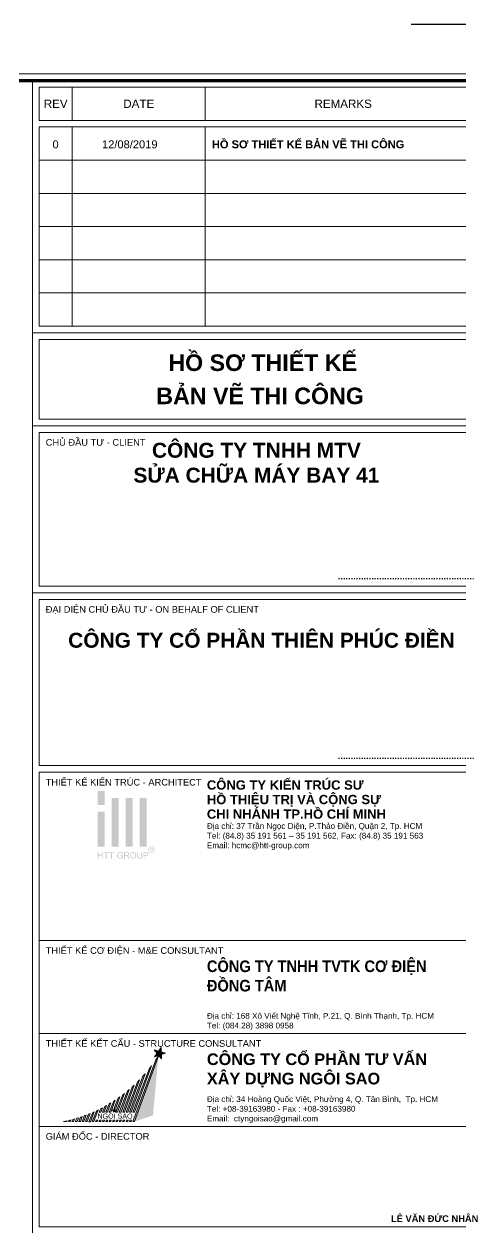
# Model space of a CAD drawing. Header units: millimetres. Extents: x 397144 to 8960116, y 345581 to 674207.
# Drawn here: x 5189426 to 5192833, y 654500 to 663901 of the extents above; entities that cross this region are included whole.
import ezdxf
from ezdxf.enums import TextEntityAlignment as Align
from ezdxf.xclip import XClip

# ---------------------------------------------------------------- set-up
doc = ezdxf.new("R2010")
doc.units = ezdxf.units.MM
doc.header["$XCLIPFRAME"] = 0
doc.header["$PDSIZE"] = -10
doc.linetypes.add('HIDDEN', pattern=[0.375, 0.25, -0.125])
doc.layers.get('0').update_dxf_attribs({"linetype": 'CONTINUOUS'})
doc.layers.get('Defpoints').update_dxf_attribs({"color": 12, "linetype": 'CONTINUOUS'})
for name, color, linetype, lineweight in [('CHG_XX_Khung ten$0$A1 BORDER$0$DGIONG', 4, 'CONTINUOUS', 13), ('CHG_XX_Khung ten$0$A1 BORDER$0$STICK', 1, 'CONTINUOUS', 9), ('CTHEP', 2, 'CONTINUOUS', 50), ('DBAO', 3, 'CONTINUOUS', 20), ('KTH', 150, 'CONTINUOUS', 5), ('Net khuat', 8, 'HIDDEN', 13), ('STICK', 1, 'CONTINUOUS', 9)]:
    doc.layers.add(name, color=color, linetype=linetype, lineweight=lineweight)
doc.layers.add('CHG_XX_Khung ten$0$TKTC', color=1, linetype='CONTINUOUS')
doc.styles.add('CHG_XX_Khung ten$0$A1 BORDER$0$ARIAL', font='arial.ttf')
doc.styles.add('CHG_XX_Khung ten$0$A1 BORDER$0$Arial - Bold', font='arialbd.ttf', dxfattribs={"height": 2.5})
doc.styles.add('CHG_XX_Khung ten$0$A1 BORDER$0$Star-AvoBold', font='VAVOB_0.TTF')
doc.styles.add('CHG_XX_Khung ten$0$A1 BORDER$0$Title Block DD$0$ARIAL', font='arial.ttf')
doc.styles.add('CHG_XX_Khung ten$0$A1 BORDER$0$Title Block DD$0$Arial - Bold', font='arialbd.ttf', dxfattribs={"height": 2.5})
doc.styles.add('CHG_XX_Khung ten$0$arial', font='arial.ttf')
doc.styles.add('CHG_XX_Khung ten$0$Arial - Bold', font='arialbd.ttf')
doc.styles.add('CHG_XX_Khung ten$0$ArialB', font='arialbd.ttf')
doc.styles.add('CHG_XX_Khung ten$0$title block pccc$0$ARIAL', font='arial.ttf')
doc.styles.add('TTP-HelCon', font='VHELVCN_0.TTF')
doc.dimstyles.new('TTP-25', dxfattribs={"dimscale": 25, "dimtxt": 2.5, "dimasz": 1, "dimexe": 1, "dimexo": 1, "dimgap": 0.09, "dimtad": 0, "dimdec": 4, "dimrnd": 5, "dimzin": 9, "dimdsep": 46, "dimtxsty": 'TTP-HelCon', "dimblk": 'Stick1', "dimcen": 0.09, "dimdle": 1.5, "dimclrd": 256, "dimclre": 256, "dimclrt": 7, "dimadec": 0, "dimazin": 0, "dimtfac": 1, "dimtdec": 4, "dimtmove": 0, "dimatfit": 3, "dimldrblk": '_ArchTick1', "dimfxl": 1, "dimtvp": 1, "dimtolj": 1, "dimtzin": 0, "dimarcsym": 0})

# ---------------------------------------------------------------- blocks, each defined once
blk = doc.blocks.new('CHG_XX_Khung ten$0$A1 BORDER$0$HTT-Logo')
at = {"true_color": 0x134fb3}
h = blk.add_hatch(color=154, dxfattribs=at)
h.paths.add_polyline_path([(3, 29.1), (0, 29.1), (0, 23.1), (3, 23.1)])
h.paths.add_polyline_path([(3, 20.1), (0, 20.1), (0, 5.1), (3, 5.1)])
h.paths.add_polyline_path([(9, 26.1), (6, 26.1), (6, 5.1), (9, 5.1)])
h.paths.add_polyline_path([(15, 26.1), (12, 26.1), (12, 5.1), (15, 5.1)])
h.paths.add_polyline_path([(21, 26.1), (18, 26.1), (18, 5.1), (21, 5.1)])
h.paths.add_polyline_path([(2.12, 2.7), (1.76, 2.7), (1.76, 1.59), (0.36, 1.59), (0.36, 2.7), (0, 2.7), (0, 0), (0.36, 0), (0.36, 1.27), (1.76, 1.27), (1.76, 0), (2.12, 0)])
h.paths.add_polyline_path([(4.65, 2.7), (2.51, 2.7), (2.51, 2.38), (3.4, 2.38), (3.4, 0), (3.76, 0), (3.76, 2.38), (4.65, 2.38)])
h.paths.add_polyline_path([(6.95, 2.7), (4.81, 2.7), (4.81, 2.38), (5.7, 2.38), (5.7, 0), (6.06, 0), (6.06, 2.38), (6.95, 2.38)])
h.paths.add_polyline_path([(8.64, 1.36), (8.64, 1.41), (8.66, 1.58), (8.69, 1.75), (8.75, 1.9), (8.81, 2.03), (8.92, 2.17), (9.05, 2.28), (9.2, 2.37), (9.29, 2.39), (9.45, 2.43), (9.65, 2.44), (9.84, 2.42), (10, 2.37), (10.14, 2.29), (10.26, 2.18), (10.34, 2.03), (10.41, 1.86), (10.73, 1.95), (10.68, 2.11), (10.61, 2.26), (10.53, 2.39), (10.45, 2.47), (10.31, 2.57), (10.16, 2.65), (10.13, 2.66), (9.97, 2.71), (9.8, 2.74), (9.63, 2.75), (9.55, 2.74), (9.38, 2.73), (9.21, 2.7), (9.06, 2.65), (8.91, 2.58), (8.88, 2.56), (8.75, 2.47), (8.63, 2.36), (8.53, 2.23), (8.44, 2.07), (8.41, 1.99), (8.35, 1.84), (8.31, 1.68), (8.28, 1.51), (8.27, 1.34), (8.28, 1.26), (8.29, 1.09), (8.32, 0.92), (8.38, 0.77), (8.44, 0.62), (8.46, 0.58), (8.55, 0.44), (8.66, 0.32), (8.79, 0.21), (8.93, 0.12), (9, 0.09), (9.15, 0.03), (9.31, -0.01), (9.48, -0.04), (9.65, -0.05), (9.73, -0.04), (9.9, -0.03), (10.07, 0.01), (10.23, 0.06), (10.34, 0.11), (10.48, 0.18), (10.63, 0.27), (10.77, 0.38), (10.77, 1.38), (9.63, 1.38), (9.63, 1.06), (10.42, 1.06), (10.42, 0.56), (10.39, 0.53), (10.26, 0.45), (10.09, 0.37), (9.96, 0.32), (9.8, 0.29), (9.63, 0.28), (9.62, 0.28), (9.45, 0.29), (9.28, 0.33), (9.12, 0.4), (8.97, 0.49), (8.86, 0.61), (8.77, 0.75), (8.73, 0.85), (8.68, 1), (8.65, 1.17)])
h.paths.add_polyline_path([(13.16, 1.39), (13.28, 1.48), (13.3, 1.51), (13.39, 1.64), (13.44, 1.79), (13.46, 1.96), (13.46, 2.06), (13.42, 2.22), (13.35, 2.37), (13.31, 2.43), (13.19, 2.55), (13.05, 2.63), (13.01, 2.64), (12.87, 2.67), (12.7, 2.69), (12.5, 2.7), (11.3, 2.7), (11.3, 0), (11.66, 0), (11.66, 1.2), (12.07, 1.2), (12.11, 1.2), (12.28, 1.19), (12.44, 1.11), (12.49, 1.07), (12.62, 0.93), (12.67, 0.86), (12.77, 0.73), (12.88, 0.56), (13.23, 0), (13.68, 0), (13.21, 0.73), (13.13, 0.85), (13.03, 0.98), (12.92, 1.09), (12.86, 1.14), (12.7, 1.23), (12.86, 1.26), (13.03, 1.31)])
h.paths.add_polyline_path([(11.66, 1.51), (11.66, 2.4), (12.51, 2.4), (12.67, 2.39), (12.83, 2.35), (12.97, 2.27), (13.06, 2.13), (13.09, 1.96), (13.08, 1.87), (13.02, 1.72), (12.96, 1.64), (12.8, 1.55), (12.62, 1.52), (12.43, 1.51)], flags=16)
h.paths.add_polyline_path([(16.49, 1.43), (16.48, 1.6), (16.44, 1.77), (16.4, 1.92), (16.34, 2.07), (16.33, 2.09), (16.24, 2.23), (16.14, 2.36), (16.02, 2.47), (15.88, 2.57), (15.85, 2.59), (15.7, 2.66), (15.54, 2.71), (15.38, 2.74), (15.2, 2.75), (15.15, 2.75), (14.98, 2.73), (14.82, 2.7), (14.66, 2.64), (14.52, 2.57), (14.39, 2.48), (14.27, 2.37), (14.18, 2.26), (14.1, 2.14), (14.03, 2), (13.98, 1.84), (13.94, 1.68), (13.92, 1.5), (13.91, 1.31), (13.91, 1.29), (13.92, 1.12), (13.95, 0.96), (14, 0.8), (14.07, 0.64), (14.07, 0.62), (14.16, 0.48), (14.26, 0.35), (14.38, 0.23), (14.52, 0.14), (14.56, 0.12), (14.71, 0.04), (14.86, -0.01), (15.03, -0.04), (15.2, -0.05), (15.21, -0.05), (15.38, -0.03), (15.55, 0), (15.7, 0.05), (15.86, 0.12), (15.87, 0.13), (16.01, 0.22), (16.13, 0.33), (16.24, 0.46), (16.33, 0.61), (16.36, 0.69), (16.42, 0.84), (16.46, 1), (16.48, 1.17), (16.49, 1.35)])
h.paths.add_polyline_path([(14.28, 1.45), (14.3, 1.64), (14.34, 1.81), (14.4, 1.95), (14.47, 2.08), (14.57, 2.2), (14.73, 2.32), (14.88, 2.38), (15.04, 2.43), (15.21, 2.44), (15.38, 2.42), (15.54, 2.38), (15.69, 2.31), (15.82, 2.2), (15.93, 2.07), (16.01, 1.93), (16.04, 1.85), (16.09, 1.7), (16.12, 1.53), (16.12, 1.32), (16.11, 1.12), (16.08, 0.95), (16.03, 0.79), (15.96, 0.66), (15.86, 0.54), (15.8, 0.48), (15.67, 0.38), (15.53, 0.32), (15.37, 0.27), (15.2, 0.26), (15.12, 0.26), (14.95, 0.29), (14.8, 0.35), (14.67, 0.43), (14.54, 0.54), (14.45, 0.66), (14.37, 0.8), (14.32, 0.95), (14.29, 1.12), (14.28, 1.31)], flags=16)
h.paths.add_polyline_path([(17.31, 2.7), (16.96, 2.7), (16.96, 1.12), (16.96, 0.93), (16.98, 0.75), (17.02, 0.6), (17.06, 0.46), (17.07, 0.44), (17.15, 0.3), (17.27, 0.18), (17.4, 0.08), (17.51, 0.03), (17.67, -0.01), (17.84, -0.04), (18.02, -0.05), (18.2, -0.04), (18.37, -0.01), (18.52, 0.04), (18.66, 0.1), (18.68, 0.12), (18.81, 0.22), (18.91, 0.35), (18.99, 0.49), (19.02, 0.61), (19.06, 0.76), (19.07, 0.94), (19.08, 1.14), (19.08, 2.7), (18.72, 2.7), (18.72, 1.14), (18.72, 1.06), (18.71, 0.86), (18.68, 0.69), (18.62, 0.55), (18.55, 0.45), (18.49, 0.4), (18.36, 0.33), (18.19, 0.29), (17.99, 0.28), (17.92, 0.28), (17.75, 0.31), (17.6, 0.37), (17.46, 0.48), (17.38, 0.63), (17.34, 0.77), (17.32, 0.94), (17.31, 1.14)])
h.paths.add_polyline_path([(21.42, 1.25), (21.52, 1.34), (21.6, 1.45), (21.67, 1.59), (21.72, 1.75), (21.73, 1.92), (21.73, 1.97), (21.71, 2.13), (21.65, 2.29), (21.56, 2.44), (21.44, 2.55), (21.42, 2.56), (21.27, 2.63), (21.1, 2.67), (21.05, 2.68), (20.89, 2.7), (20.69, 2.7), (19.67, 2.7), (19.67, 0), (20.03, 0), (20.03, 1.1), (20.72, 1.1), (20.76, 1.1), (20.96, 1.11), (21.14, 1.14), (21.29, 1.19)])
h.paths.add_polyline_path([(20.03, 1.42), (20.03, 2.38), (20.72, 2.38), (20.93, 2.37), (21.06, 2.36), (21.16, 2.31), (21.28, 2.2), (21.34, 2.08), (21.37, 1.91), (21.36, 1.82), (21.31, 1.67), (21.22, 1.54), (21.09, 1.47), (20.93, 1.43), (20.73, 1.42)], flags=16)
h.paths.add_polyline_path([(23.87, 2.76), (24.01, 2.85), (24.13, 2.96), (24.24, 3.09), (24.33, 3.24), (24.35, 3.28), (24.42, 3.44), (24.47, 3.6), (24.5, 3.76), (24.51, 3.93), (24.51, 3.98), (24.49, 4.15), (24.46, 4.31), (24.4, 4.47), (24.33, 4.62), (24.29, 4.69), (24.19, 4.82), (24.08, 4.94), (23.95, 5.05), (23.81, 5.14), (23.77, 5.16), (23.61, 5.23), (23.45, 5.28), (23.29, 5.31), (23.12, 5.32), (23.08, 5.31), (22.92, 5.3), (22.76, 5.27), (22.6, 5.21), (22.44, 5.14), (22.38, 5.1), (22.24, 5.01), (22.12, 4.89), (22.01, 4.77), (21.92, 4.62), (21.89, 4.57), (21.82, 4.41), (21.77, 4.25), (21.74, 4.09), (21.73, 3.93), (21.73, 3.87), (21.75, 3.71), (21.79, 3.55), (21.84, 3.39), (21.92, 3.24), (21.95, 3.18), (22.05, 3.04), (22.16, 2.92), (22.29, 2.81), (22.43, 2.72), (22.48, 2.7), (22.64, 2.63), (22.79, 2.58), (22.96, 2.55), (23.12, 2.54), (23.18, 2.54), (23.34, 2.55), (23.5, 2.59), (23.66, 2.65), (23.82, 2.72)])
h.paths.add_polyline_path([(22.55, 2.92), (22.45, 2.98), (22.32, 3.09), (22.21, 3.21), (22.12, 3.35), (22.07, 3.44), (22.01, 3.6), (21.98, 3.76), (21.96, 3.93), (21.97, 4.03), (22, 4.19), (22.05, 4.35), (22.12, 4.51), (22.18, 4.61), (22.29, 4.73), (22.41, 4.85), (22.56, 4.94), (22.64, 4.98), (22.8, 5.04), (22.96, 5.07), (23.12, 5.09), (23.21, 5.08), (23.37, 5.06), (23.53, 5.01), (23.69, 4.94), (23.79, 4.88), (23.92, 4.77), (24.03, 4.65), (24.13, 4.51), (24.17, 4.41), (24.23, 4.25), (24.27, 4.09), (24.28, 3.93), (24.28, 3.83), (24.25, 3.67), (24.2, 3.51), (24.13, 3.35), (24.07, 3.25), (23.96, 3.13), (23.84, 3.01), (23.7, 2.92), (23.61, 2.87), (23.45, 2.81), (23.29, 2.78), (23.12, 2.77), (23.02, 2.77), (22.86, 2.8), (22.7, 2.85)], flags=16)
h.paths.add_polyline_path([(22.51, 3.16), (22.51, 4.65), (23.03, 4.65), (23.23, 4.64), (23.4, 4.62), (23.55, 4.52), (23.6, 4.47), (23.66, 4.31), (23.67, 4.25), (23.64, 4.09), (23.55, 3.96), (23.42, 3.87), (23.24, 3.82), (23.37, 3.75), (23.46, 3.64), (23.57, 3.47), (23.77, 3.16), (23.47, 3.16), (23.34, 3.39), (23.23, 3.58), (23.14, 3.7), (23.09, 3.74), (22.94, 3.79), (22.9, 3.79), (22.76, 3.79), (22.76, 3.16)], flags=0)
h.paths.add_polyline_path([(22.76, 4), (22.76, 4.45), (23.03, 4.45), (23.13, 4.45), (23.27, 4.42), (23.37, 4.35), (23.41, 4.21), (23.33, 4.06), (23.24, 4.02), (23.05, 4)], flags=0)
blk = doc.blocks.new('CHG_XX_Khung ten')
at = {"layer": 'CHG_XX_Khung ten$0$A1 BORDER$0$DGIONG'}
h = blk.add_hatch(color=256, dxfattribs=at)
h.paths.add_polyline_path([(724.94, 283.19), (724.15, 281.97), (717.19, 263.38), (717.7, 263.38)])
h.paths.add_polyline_path([(722.81, 280.17), (722.1, 279.22), (717.21, 266.21), (717.72, 266.21)], flags=17)
h.paths.add_polyline_path([(720.93, 277.8), (720.27, 277.04), (716.19, 266.22), (716.7, 266.22)])
h.paths.add_polyline_path([(719.23, 275.93), (718.6, 275.29), (715.18, 266.22), (715.69, 266.22)])
h.paths.add_polyline_path([(717.65, 274.38), (717.03, 273.81), (714.16, 266.22), (714.67, 266.22)])
h.paths.add_polyline_path([(716.14, 273.03), (715.61, 272.59), (713.15, 266.22), (713.66, 266.22)])
h.paths.add_polyline_path([(714.69, 271.86), (714.17, 271.45), (712.13, 266.23), (712.64, 266.23)])
h.paths.add_polyline_path([(713.29, 270.81), (712.76, 270.43), (711.57, 267.46), (712.07, 267.47)])
h.paths.add_polyline_path([(710.1, 266.23), (710.61, 266.24), (711.93, 269.87), (711.48, 269.56)])
h.paths.add_polyline_path([(710.61, 269.02), (710.13, 268.73), (709.08, 266.24), (709.59, 266.24)])
h.paths.add_polyline_path([(709.31, 268.26), (708.82, 267.97), (708.07, 266.24), (708.58, 266.24)])
h.paths.add_polyline_path([(708.04, 267.56), (707.54, 267.3), (707.05, 266.25), (707.56, 266.25)])
h.paths.add_polyline_path([(716.84, 263.8), (716.33, 263.8), (716.18, 263.38), (716.69, 263.38)])
h.paths.add_polyline_path([(715.67, 263.39), (715.82, 263.8), (715.32, 263.8), (715.16, 263.39)])
h.paths.add_polyline_path([(714.15, 263.39), (714.65, 263.39), (714.8, 263.8), (714.3, 263.8)])
h.paths.add_polyline_path([(713.13, 263.39), (713.64, 263.4), (713.79, 263.81), (713.28, 263.81)])
h.paths.add_polyline_path([(712.77, 263.81), (712.27, 263.81), (712.11, 263.39), (712.62, 263.4)])
h.paths.add_polyline_path([(711.25, 263.81), (711.1, 263.4), (711.61, 263.4), (711.76, 263.81)])
h.paths.add_polyline_path([(710.59, 263.4), (710.74, 263.82), (710.24, 263.82), (710.08, 263.4)])
h.paths.add_polyline_path([(709.73, 263.82), (709.22, 263.82), (709.07, 263.41), (709.57, 263.41)])
h.paths.add_polyline_path([(708.71, 263.82), (708.21, 263.82), (708.05, 263.41), (708.56, 263.41)])
h.paths.add_polyline_path([(707.54, 263.41), (707.69, 263.83), (707.19, 263.83), (707.03, 263.41)])
h.paths.add_polyline_path([(706.68, 263.83), (706.17, 263.83), (706.02, 263.42), (706.53, 263.42)])
h.paths.add_polyline_path([(705, 263.42), (705.51, 263.42), (706.79, 266.93), (706.4, 266.74)])
h.paths.add_polyline_path([(703.97, 263.37), (704.48, 263.37), (705.57, 266.36), (705.14, 266.17)])
h.paths.add_polyline_path([(704.36, 265.84), (703.91, 265.65), (702.96, 263.38), (703.46, 263.38)])
h.paths.add_polyline_path([(703.17, 265.37), (702.69, 265.19), (701.94, 263.38), (702.45, 263.38)])
h.paths.add_polyline_path([(702, 264.94), (701.5, 264.77), (700.92, 263.38), (701.43, 263.38)])
h.paths.add_polyline_path([(700.84, 264.56), (700.33, 264.4), (699.91, 263.39), (700.42, 263.39)])
h.paths.add_polyline_path([(699.7, 264.21), (699.18, 264.06), (698.89, 263.39), (699.4, 263.39)])
h.paths.add_polyline_path([(698.57, 263.9), (698.04, 263.77), (697.87, 263.38), (698.38, 263.39)])
h.paths.add_polyline_path([(697.37, 263.39), (697.45, 263.63), (696.91, 263.51), (696.35, 263.38)])
blk.add_hatch(color=256, dxfattribs=at).paths.add_polyline_path([(724.92, 283.21), (717.68, 263.38), (723.28, 265.27)])
at = {"layer": 'CHG_XX_Khung ten$0$A1 BORDER$0$STICK'}
for points in [[(723.71, 282.88), (725.74, 285.75), (725.8, 282.26), (723.67, 285.06), (727.02, 284.03)], [(725.76, 284.41), (724.96, 284.66), (724.49, 283.98), (724.99, 283.32), (725.77, 283.6)], [(711.25, 266.22), (711.64, 267.39), (712.01, 266.22), (711.02, 266.95), (712.24, 266.93)], [(711.87, 266.67), (711.78, 266.94), (711.49, 266.94), (711.4, 266.67), (711.63, 266.5)]]:
    blk.add_hatch(color=256, dxfattribs=at).paths.add_polyline_path(points)
for p, q in [((687, 577), (687, 17)), ((687, 501), (824, 501)), ((687, 473), (824, 473)), ((687, 422.69), (824, 422.69))]:
    blk.add_line(p, q)
at = {"linetype": 'Continuous'}
for p, q in [((699, 575), (699, 565)), ((739, 575), (739, 565)), ((699, 563), (699, 503)), ((739, 563), (739, 503))]:
    blk.add_line(p, q, dxfattribs=at)
blk.add_lwpolyline([(15, 579), (826, 579), (826, 15), (15, 15)], close=True)
at = {"color": 4, "linetype": 'Continuous', "const_width": 1}
blk.add_lwpolyline([(17, 577), (824, 577), (824, 17), (17, 17)], close=True, dxfattribs=at)
at = {"linetype": 'Continuous'}
for points in [[(822, 565), (689, 565), (689, 575), (822, 575)], [(822, 553), (689, 553), (689, 563), (822, 563)], [(822, 543), (689, 543), (689, 553), (822, 553)], [(822, 533), (689, 533), (689, 543), (822, 543)], [(822, 523), (689, 523), (689, 533), (822, 533)], [(822, 513), (689, 513), (689, 523), (822, 523)], [(822, 503), (689, 503), (689, 513), (822, 513)], [(689, 499), (822, 499), (822, 475), (689, 475)], [(689, 368.62), (822, 368.62), (822, 317.93), (689, 317.93)], [(689, 317.93), (822, 317.93), (822, 289.93), (689, 289.93)], [(689, 289.93), (822, 289.93), (822, 261.93), (689, 261.93)]]:
    blk.add_lwpolyline(points, close=True, dxfattribs=at)
at = {"color": 9, "linetype": 'Continuous'}
blk.add_lwpolyline([(689, 261.93), (822, 261.93), (822, 231.73), (689, 231.73)], close=True, dxfattribs=at)
at = {"layer": 'CHG_XX_Khung ten$0$A1 BORDER$0$DGIONG'}
for points in [[(724.94, 283.19), (717.7, 263.38), (717.19, 263.38), (724.15, 281.97), (724.94, 283.19)], [(722.81, 280.17), (717.72, 266.21), (717.21, 266.21), (722.1, 279.22), (722.81, 280.17)], [(719.23, 275.93), (715.69, 266.22), (715.18, 266.22), (718.6, 275.29), (719.23, 275.93)], [(720.93, 277.8), (716.7, 266.22), (716.19, 266.22), (720.27, 277.04), (720.93, 277.8)], [(716.14, 273.03), (713.66, 266.22), (713.15, 266.22), (715.61, 272.59), (716.14, 273.03)], [(717.65, 274.38), (714.67, 266.22), (714.16, 266.22), (717.03, 273.81), (717.65, 274.38)], [(710.61, 269.02), (709.59, 266.24), (709.08, 266.24), (710.13, 268.73), (710.61, 269.02)], [(711.93, 269.87), (710.61, 266.24), (710.1, 266.23), (711.48, 269.56), (711.93, 269.87)], [(713.29, 270.81), (712.07, 267.47), (711.57, 267.46), (712.76, 270.43), (713.29, 270.81)], [(714.69, 271.86), (712.64, 266.23), (712.13, 266.23), (714.17, 271.45), (714.69, 271.86)], [(702, 264.94), (701.43, 263.38), (700.92, 263.38), (701.5, 264.77), (702, 264.94)], [(703.17, 265.37), (702.45, 263.38), (701.94, 263.38), (702.69, 265.19), (703.17, 265.37)], [(704.36, 265.84), (703.46, 263.38), (702.96, 263.38), (703.91, 265.65), (704.36, 265.84)], [(705.57, 266.36), (704.48, 263.37), (703.97, 263.37), (705.14, 266.17), (705.57, 266.36)], [(706.79, 266.93), (705.51, 263.42), (705, 263.42), (706.4, 266.74), (706.79, 266.93)], [(708.04, 267.56), (707.56, 266.25), (707.05, 266.25), (707.54, 267.3), (708.04, 267.56)], [(709.31, 268.26), (708.58, 266.24), (708.07, 266.24), (708.82, 267.97), (709.31, 268.26)], [(697.45, 263.63), (697.37, 263.39), (696.35, 263.38), (696.91, 263.51), (697.45, 263.63)], [(698.57, 263.9), (698.38, 263.39), (697.87, 263.38), (698.04, 263.77), (698.57, 263.9)], [(699.7, 264.21), (699.4, 263.39), (698.89, 263.39), (699.18, 264.06), (699.7, 264.21)], [(700.84, 264.56), (700.42, 263.39), (699.91, 263.39), (700.33, 264.4), (700.84, 264.56)]]:
    blk.add_lwpolyline(points, dxfattribs=at)
for points in [[(706.53, 263.42), (706.68, 263.83), (706.17, 263.83), (706.02, 263.42)], [(707.54, 263.41), (707.69, 263.83), (707.19, 263.83), (707.03, 263.41)], [(708.56, 263.41), (708.71, 263.82), (708.21, 263.82), (708.05, 263.41)], [(709.57, 263.41), (709.73, 263.82), (709.22, 263.82), (709.07, 263.41)], [(710.59, 263.4), (710.74, 263.82), (710.24, 263.82), (710.08, 263.4)], [(711.61, 263.4), (711.76, 263.81), (711.25, 263.81), (711.1, 263.4)], [(712.62, 263.4), (712.77, 263.81), (712.27, 263.81), (712.11, 263.39)], [(713.64, 263.4), (713.79, 263.81), (713.28, 263.81), (713.13, 263.39)], [(714.65, 263.39), (714.8, 263.8), (714.3, 263.8), (714.15, 263.39)], [(715.67, 263.39), (715.82, 263.8), (715.32, 263.8), (715.16, 263.39)], [(716.69, 263.38), (716.84, 263.8), (716.33, 263.8), (716.18, 263.38)]]:
    blk.add_lwpolyline(points, close=True, dxfattribs=at)
at = {"layer": 'CHG_XX_Khung ten$0$A1 BORDER$0$STICK'}
for p, q in [((723.67, 285.06), (727.02, 284.03)), ((725.8, 282.26), (723.67, 285.06)), ((723.71, 282.88), (725.74, 285.75)), ((727.02, 284.03), (723.71, 282.88)), ((725.74, 285.75), (725.8, 282.26)), ((711.02, 266.95), (712.24, 266.93)), ((712.01, 266.22), (711.02, 266.95)), ((712.24, 266.93), (711.25, 266.22)), ((711.64, 267.39), (712.01, 266.22))]:
    blk.add_line(p, q, dxfattribs=at)
at = {"layer": 'Defpoints', "color": 1, "ltscale": 2}
blk.add_lwpolyline([(800.94, 594), (841, 594), (841, 554)], dxfattribs=at)
at = {"xscale": 0.7, "yscale": 0.7, "zscale": 0.7}
blk.add_blockref('CHG_XX_Khung ten$0$A1 BORDER$0$HTT-Logo', (706.68, 342.64), dxfattribs=at)
for s, height, style, p in [('REV', 2.5, 'CHG_XX_Khung ten$0$A1 BORDER$0$ARIAL', (694, 570)), ('DATE', 2.5, 'CHG_XX_Khung ten$0$A1 BORDER$0$ARIAL', (719, 570)), ('REMARKS', 2.5, 'CHG_XX_Khung ten$0$A1 BORDER$0$ARIAL', (780.5, 570)), ('0', 2.39, 'CHG_XX_Khung ten$0$arial', (693.97, 557.78)), ('12/08/2019', 2.389, 'CHG_XX_Khung ten$0$arial', (716.29, 557.78))]:
    blk.add_text(s, height=height, dxfattribs=dict(style=style)).set_placement(p, align=Align.MIDDLE_CENTER)
for s, height, style, p in [('HỒ SƠ THIẾT KẾ BẢN VẼ THI CÔNG', 2.3887, 'CHG_XX_Khung ten$0$ArialB', (741, 557.78)), ('CHỦ ĐẦU TƯ - CLIENT', 2, 'CHG_XX_Khung ten$0$A1 BORDER$0$Title Block DD$0$ARIAL', (691, 468)), ('ĐẠI DIỆN CHỦ ĐẦU TƯ - ON BEHALF OF CLIENT ', 2, 'CHG_XX_Khung ten$0$A1 BORDER$0$Title Block DD$0$ARIAL', (691, 417.69)), ('THIẾT KẾ KIẾN TRÚC - ARCHITECT', 2, 'CHG_XX_Khung ten$0$A1 BORDER$0$ARIAL', (691, 365.62)), ('THIẾT KẾ CƠ ĐIỆN - M&E CONSULTANT', 2, 'CHG_XX_Khung ten$0$A1 BORDER$0$ARIAL', (691, 314.93)), ('THIẾT KẾ KẾT CẤU - STRUCTURE CONSULTANT', 2, 'CHG_XX_Khung ten$0$A1 BORDER$0$ARIAL', (691, 286.93)), ('GIÁM ĐỐC - DIRECTOR', 2, 'CHG_XX_Khung ten$0$title block pccc$0$ARIAL', (691, 258.93))]:
    blk.add_text(s, height=height, dxfattribs=dict(style=style)).set_placement(p, align=Align.MIDDLE_LEFT)
for s, height, style, p in [('.....................................................', 2, 'CHG_XX_Khung ten$0$A1 BORDER$0$Title Block DD$0$Arial - Bold', (820, 427.69)), ('.....................................................', 2, 'CHG_XX_Khung ten$0$A1 BORDER$0$Title Block DD$0$Arial - Bold', (820, 373.62)), ('LÊ VĂN ĐỨC NHÂN', 2.0073, 'CHG_XX_Khung ten$0$Arial - Bold', (821.19, 234.17))]:
    blk.add_text(s, height=height, dxfattribs=dict(style=style)).set_placement(p, align=Align.MIDDLE_RIGHT)
at = {"ltscale": 10, "insert": (739.49, 366.19), "char_height": 2.8, "width": 76.248, "attachment_point": 1, "line_spacing_factor": 0.938532, "style": 'CHG_XX_Khung ten$0$A1 BORDER$0$Arial - Bold'}
blk.add_mtext('CÔNG TY KIẾN TRÚC SƯ\\PHỒ THIỆU TRỊ VÀ CỘNG SỰ\\PCHI NHÁNH TP.HỒ CHÍ MINH', dxfattribs=at)
at = {"ltscale": 10}
for s, insert, char_height, width, attachment_point, style in [('Địa chỉ: 37 Trần Ngọc Diện, P.Thảo Điền, Quận 2, Tp. HCM\\PTel: (84.8) 35 191 561 – 35 191 562, Fax: (84.8) 35 191 563\\PEmail: hcmc@htt-group.com', (739.49, 345.2), 1.75, 83.001, 7, 'CHG_XX_Khung ten$0$A1 BORDER$0$ARIAL'), ('{\\W0.9;CÔNG TY TNHH TVTK CƠ ĐIỆN \\PĐỒNG TÂM}', (739.49, 311.93), 3.5, 76.248, 1, 'CHG_XX_Khung ten$0$A1 BORDER$0$Arial - Bold'), ('\\pt8.75;Địa chỉ: 168 Xô Viết Nghệ Tĩnh, P.21, Q. Bình Thạnh, Tp. HCM \\P\\ptz;Tel: (084.28) 3898 0958', (739.49, 290.93), 1.75, 83.001, 7, 'CHG_XX_Khung ten$0$A1 BORDER$0$ARIAL'), ('CÔNG TY CỔ PHẦN TƯ VẤN \\PXÂY DỰNG NGÔI SAO', (739.49, 283.93), 3.5, 76.248, 1, 'CHG_XX_Khung ten$0$A1 BORDER$0$Arial - Bold'), ('Địa chỉ: 34 Hoàng Quốc Việt, Phường 4, Q. Tân Bình,  Tp. HCM\\PTel: +08-39163980 - Fax : +08-39163980 \\PEmail:  ctyngoisao@gmail.com', (739.49, 262.93), 1.75, 83.001, 7, 'CHG_XX_Khung ten$0$A1 BORDER$0$ARIAL')]:
    blk.add_mtext(s, dxfattribs=dict(at, insert=insert, char_height=char_height, width=width, attachment_point=attachment_point, style=style))
at = {"layer": 'CHG_XX_Khung ten$0$A1 BORDER$0$STICK', "style": 'CHG_XX_Khung ten$0$A1 BORDER$0$Star-AvoBold', "width": 1}
blk.add_text('NGOI SAO', height=1.547, dxfattribs=at).set_placement((706.57, 264.27))
at = {"layer": 'CHG_XX_Khung ten$0$TKTC', "style": 'CHG_XX_Khung ten$0$Arial - Bold'}
for s, p in [('HỒ SƠ THIẾT KẾ', (756.29, 492)), ('BẢN VẼ THI CÔNG', (755.5, 482))]:
    blk.add_text(s, height=5, dxfattribs=at).set_placement(p, align=Align.MIDDLE_CENTER)
at = {"ltscale": 10, "char_height": 4.5, "attachment_point": 2, "style": 'CHG_XX_Khung ten$0$A1 BORDER$0$Title Block DD$0$Arial - Bold', "bg_fill": 2}
for s, insert, width in [('CÔNG TY TNHH MTV\\PSỬA CHỮA MÁY BAY 41', (754.39, 467.87), 83.001), ('CÔNG TY CỔ PHẦN THIÊN PHÚC ĐIỀN', (755.91, 410.64), 121.2929)]:
    blk.add_mtext(s, dxfattribs=dict(at, insert=insert, width=width))
at = {"linetype": 'Continuous'}
for points in [[(689, 471), (822, 471), (822, 424.69), (689, 424.69)], [(689, 420.69), (822, 420.69), (822, 370.62), (689, 370.62)]]:
    blk.add_lwpolyline(points, close=True, dxfattribs=at)
blk = doc.blocks.new('Stick1')
at = {"layer": 'STICK'}
h = blk.add_hatch(color=256, dxfattribs=at)
edge = h.paths.add_edge_path()
edge.add_line((0.3, 0.5), (-0.5, -0.3))
edge.add_arc((-0.4, -0.4), 0.141, 135, 315)
edge.add_line((-0.3, -0.5), (0.5, 0.3))
edge.add_arc((0.4, 0.4), 0.141, 315, 495)
blk.add_line((1, 0), (-1, 0), dxfattribs=at)
blk.add_lwpolyline([(0.3, 0.5), (-0.5, -0.3, 1), (-0.3, -0.5), (0.5, 0.3, 1), (0.3, 0.5, 1)], format="xyb", dxfattribs=at)
blk = doc.blocks.new('*D8430')
at = {"layer": 'Defpoints', "color": 0, "transparency": 16777216}
for p in [(15164.5, 581.6), (17119.5, 565), (15164.5, 507.6)]:
    blk.add_point(p, dxfattribs=at)
at = {"layer": 'KTH', "lineweight": -2, "transparency": 16777216}
for p, q in [((15164.5, 556.6), (15164.5, 482.6)), ((17094.5, 507.6), (15189.5, 507.6)), ((17119.5, 540), (17119.5, 482.6))]:
    blk.add_line(p, q, dxfattribs=at)
at = {"layer": 'KTH', "lineweight": -2, "transparency": 16777216, "xscale": 25, "yscale": 25, "zscale": 25, "rotation": 180}
blk.add_blockref('Stick1', (15164.5, 507.6), dxfattribs=at)
at = {"layer": 'KTH', "lineweight": -2, "transparency": 16777216, "xscale": 25, "yscale": 25, "zscale": 25}
blk.add_blockref('Stick1', (17119.5, 507.6), dxfattribs=at)
at = {"layer": 'KTH', "color": 7, "transparency": 16777216, "insert": (16142, 577.5), "char_height": 62.5, "attachment_point": 5, "style": 'TTP-HelCon'}
blk.add_mtext('\\A1;3Þ10a150-3', dxfattribs=at)
blk = doc.blocks.new('_ArchTick1')
at = {"color": 0, "const_width": 3.81}
blk.add_lwpolyline([(-12.7, -12.7), (12.7, 12.7)], dxfattribs=at)
blk = doc.blocks.new('*D8439')
at = {"layer": 'Defpoints', "color": 0, "transparency": 16777216}
for p in [(17169.5, 1526.5), (15168.5, 1337.5), (17169.5, 1337.5)]:
    blk.add_point(p, dxfattribs=at)
at = {"layer": 'KTH', "lineweight": -2, "transparency": 16777216}
for p, q in [((15168.5, 1362.5), (15168.5, 1551.5)), ((15193.5, 1526.5), (17144.5, 1526.5)), ((17169.5, 1362.5), (17169.5, 1551.5))]:
    blk.add_line(p, q, dxfattribs=at)
at = {"layer": 'KTH', "lineweight": -2, "transparency": 16777216, "xscale": 25, "yscale": 25, "zscale": 25, "rotation": 180}
blk.add_blockref('Stick1', (15168.5, 1526.5), dxfattribs=at)
at = {"layer": 'KTH', "lineweight": -2, "transparency": 16777216, "xscale": 25, "yscale": 25, "zscale": 25}
blk.add_blockref('Stick1', (17169.5, 1526.5), dxfattribs=at)
at = {"layer": 'KTH', "color": 7, "transparency": 16777216, "insert": (16169, 1590.4), "char_height": 62.5, "attachment_point": 5, "style": 'TTP-HelCon'}
blk.add_mtext('\\A1;2000', dxfattribs=at)
blk = doc.blocks.new('*D8444')
at = {"layer": 'Defpoints', "color": 0, "transparency": 16777216}
for p in [(15769.5, 329.2), (17169.5, 329.2), (17169.5, 54.9)]:
    blk.add_point(p, dxfattribs=at)
at = {"layer": 'KTH', "lineweight": -2, "transparency": 16777216}
for p, q in [((15769.5, 304.2), (15769.5, 29.9)), ((17169.5, 304.2), (17169.5, 29.9)), ((15794.5, 54.9), (17144.5, 54.9))]:
    blk.add_line(p, q, dxfattribs=at)
at = {"layer": 'KTH', "lineweight": -2, "transparency": 16777216, "xscale": 25, "yscale": 25, "zscale": 25, "rotation": 180}
blk.add_blockref('Stick1', (15769.5, 54.9), dxfattribs=at)
at = {"layer": 'KTH', "lineweight": -2, "transparency": 16777216, "xscale": 25, "yscale": 25, "zscale": 25}
blk.add_blockref('Stick1', (17169.5, 54.9), dxfattribs=at)
at = {"layer": 'KTH', "color": 7, "transparency": 16777216, "insert": (16469.5, 118.8), "char_height": 62.5, "attachment_point": 5, "style": 'TTP-HelCon'}
blk.add_mtext('\\A1;1400', dxfattribs=at)
blk = doc.blocks.new('*D2250')
at = {"layer": 'Defpoints', "color": 0, "transparency": 16777216}
for p in [(5211532.7, 645533.3), (5220632.7, 645533.3), (5220632.7, 645335.4)]:
    blk.add_point(p, dxfattribs=at)
at = {"layer": 'KTH', "lineweight": -2, "transparency": 16777216}
for p, q in [((5211532.7, 645508.3), (5211532.7, 645310.4)), ((5220632.7, 645508.3), (5220632.7, 645310.4)), ((5211557.7, 645335.4), (5220607.7, 645335.4))]:
    blk.add_line(p, q, dxfattribs=at)
at = {"layer": 'KTH', "lineweight": -2, "transparency": 16777216, "xscale": 25, "yscale": 25, "zscale": 25, "rotation": 180}
blk.add_blockref('Stick1', (5211532.7, 645335.4), dxfattribs=at)
at = {"layer": 'KTH', "lineweight": -2, "transparency": 16777216, "xscale": 25, "yscale": 25, "zscale": 25}
blk.add_blockref('Stick1', (5220632.7, 645335.4), dxfattribs=at)
at = {"layer": 'KTH', "color": 7, "transparency": 16777216, "insert": (5216082.7, 645399.2), "char_height": 62.5, "attachment_point": 5, "style": 'TTP-HelCon'}
blk.add_mtext('\\A1;9100', dxfattribs=at)
blk = doc.blocks.new('*D2251')
at = {"layer": 'Defpoints', "color": 0, "transparency": 16777216}
for p in [(5220632.7, 645533.3), (5229432.7, 645432.2), (5229432.7, 645335.4)]:
    blk.add_point(p, dxfattribs=at)
at = {"layer": 'KTH', "lineweight": -2, "transparency": 16777216}
for p, q in [((5220632.7, 645508.3), (5220632.7, 645310.4)), ((5229432.7, 645407.2), (5229432.7, 645310.4)), ((5220657.7, 645335.4), (5229407.7, 645335.4))]:
    blk.add_line(p, q, dxfattribs=at)
at = {"layer": 'KTH', "lineweight": -2, "transparency": 16777216, "xscale": 25, "yscale": 25, "zscale": 25, "rotation": 180}
blk.add_blockref('Stick1', (5220632.7, 645335.4), dxfattribs=at)
at = {"layer": 'KTH', "lineweight": -2, "transparency": 16777216, "xscale": 25, "yscale": 25, "zscale": 25}
blk.add_blockref('Stick1', (5229432.7, 645335.4), dxfattribs=at)
at = {"layer": 'KTH', "color": 7, "transparency": 16777216, "insert": (5225032.7, 645399.2), "char_height": 62.5, "attachment_point": 5, "style": 'TTP-HelCon'}
blk.add_mtext('\\A1;9900', dxfattribs=at)
blk = doc.blocks.new('*D2252')
at = {"layer": 'Defpoints', "color": 0, "transparency": 16777216}
for p in [(5238832.7, 645533.3), (5229432.7, 645432.2), (5238832.7, 645335.4)]:
    blk.add_point(p, dxfattribs=at)
at = {"layer": 'KTH', "lineweight": -2, "transparency": 16777216}
for p, q in [((5238832.7, 645508.3), (5238832.7, 645310.4)), ((5229432.7, 645407.2), (5229432.7, 645310.4)), ((5229457.7, 645335.4), (5238807.7, 645335.4))]:
    blk.add_line(p, q, dxfattribs=at)
at = {"layer": 'KTH', "lineweight": -2, "transparency": 16777216, "xscale": 25, "yscale": 25, "zscale": 25, "rotation": 180}
blk.add_blockref('Stick1', (5229432.7, 645335.4), dxfattribs=at)
at = {"layer": 'KTH', "lineweight": -2, "transparency": 16777216, "xscale": 25, "yscale": 25, "zscale": 25}
blk.add_blockref('Stick1', (5238832.7, 645335.4), dxfattribs=at)
at = {"layer": 'KTH', "color": 7, "transparency": 16777216, "insert": (5234132.7, 645399.2), "char_height": 62.5, "attachment_point": 5, "style": 'TTP-HelCon'}
blk.add_mtext('\\A1;9400', dxfattribs=at)
blk = doc.blocks.new('Y-37')
at = {"layer": 'CTHEP'}
for p, q in [((15168.50855, 950.18514), (19768.47047, 950.18514)), ((1119.46907, 681.17417), (49858.11137, 681.13827))]:
    blk.add_line(p, q, dxfattribs=at)
for points in [[(49989.46907, 361.93876), (49989.46907, 990.12597), (171.95451, 990.1847)], [(172.63649, 368.18914), (10138.47515, 368.18041), (10718.3369, 368.1785), (17169.46907, 368.15021), (17743.51458, 368.14833), (49905.53617, 368.12618), (49905.53617, 891.00169)]]:
    blk.add_lwpolyline(points, dxfattribs=at)
at = {"layer": 'DBAO'}
for p, q in [((50019.46907, 1029.07736), (17317.37532, 1029.12513)), ((50667.50865, 1029.08076), (20296.02848, 1029.12513))]:
    blk.add_line(p, q, dxfattribs=at)
for points in [[(10244.83035, 1029.35796), (17317.37532, 1029.12238)], [(10719.46647, 9.19447), (10719.46647, 329.16865), (17169.46907, 329.12616), (17169.46907, 9.12616)], [(33769.47047, 329.10129), (41319.46907, 329.09172)]]:
    blk.add_lwpolyline(points, dxfattribs=at)
at = {"layer": 'Net khuat', "ltscale": 200}
blk.add_lwpolyline([(1769.46647, 329.18456), (1769.46647, 799.18779), (50019.46907, 799.18779)], dxfattribs=at)
at = {"layer": 'KTH'}
dim = blk.add_linear_dim(base=(17169.46907, 1526.5205), p1=(15168.46907, 1337.51667), p2=(17169.46907, 1337.51667), angle=180, dimstyle='TTP-25', override={"dimtmove": 1}, dxfattribs=at)
dim.commit()
dim.dimension.update_dxf_attribs({"geometry": '*D8439', "text_midpoint": (16168.96907, 1590.35384)})
dim = blk.add_linear_dim(base=(15164.46907, 507.5538), p1=(17119.46907, 565.02715), p2=(15164.46907, 581.55381), angle=180, text='3Þ10a150-3', dimstyle='TTP-25', override={"dimtmove": 1}, dxfattribs=at)
dim.commit()
dim.dimension.update_dxf_attribs({"geometry": '*D8430', "text_midpoint": (16141.96907, 577.47047)})
dim = blk.add_linear_dim(base=(17169.46907, 54.93646), p1=(15769.46907, 329.16865), p2=(17169.46907, 329.15431), dimstyle='TTP-25', override={"dimtmove": 1}, dxfattribs=at)
dim.commit()
dim.dimension.update_dxf_attribs({"geometry": '*D8444', "text_midpoint": (16469.46907, 118.76979)})
for base, p1, p2, picture, middle in [((24769.46908, -188.85876), (15669.46908, 9.12425), (24769.46908, 9.12425), '*D2250', (20219.46908, -125.02543)), ((42969.46908, -188.85876), (33569.46908, -92.00758), (42969.46908, 9.12425), '*D2252', (38269.46908, -125.02543))]:
    dim = blk.add_linear_dim(base=base, p1=p1, p2=p2, angle=180, dimstyle='TTP-25', override={"dimtmove": 1}, dxfattribs=at)
    dim.commit()
    dim.dimension.update_dxf_attribs({"geometry": picture, "text_midpoint": middle, "insert": (-5195863.24964, -645524.21167)})
dim = blk.add_linear_dim(base=(33569.46908, -188.85876), p1=(24769.46908, 9.12425), p2=(33569.46908, -92.00758), angle=180, text='9900', dimstyle='TTP-25', override={"dimtmove": 1}, dxfattribs=at)
dim.commit()
dim.dimension.update_dxf_attribs({"geometry": '*D2251', "text_midpoint": (29169.46908, -125.02543), "insert": (-5195863.24964, -645524.21167)})

msp = doc.modelspace()

# ---------------------------------------------------------------- block references
at = {"layer": 'KTH', "ltscale": 0.8, "xscale": 25.92478421702978, "yscale": 25.92478421702978, "zscale": 25.92478421702978}
msp.add_blockref('CHG_XX_Khung ten', (5171680.77848, 648501.85593), dxfattribs=at)

# ---------------------------------------------------------------- next in the draw order: block references
at = {"layer": 'KTH'}
ref = msp.add_blockref('Y-37', (5172972.14036, 661229.57767), dxfattribs=at)
XClip(ref).set_block_clipping_path([(-1082.3919523181, -731.137271678), (15917.7538879691, 2061.5065021181)])
ref = msp.add_blockref('Y-37', (5157655.0179, 658006.51293), dxfattribs=at)
XClip(ref).set_block_clipping_path([(15463.3454985004, -731.137271678), (25080.8919866411, 2170.0343434394)])
ref = msp.add_blockref('Y-37', (5148353.31066, 654963.63534), dxfattribs=at)
XClip(ref).set_block_clipping_path([(24214.9519791277, -680.1193877168), (36382.772109678, 1780.5019833395)])

doc.saveas('drawing.dxf')
